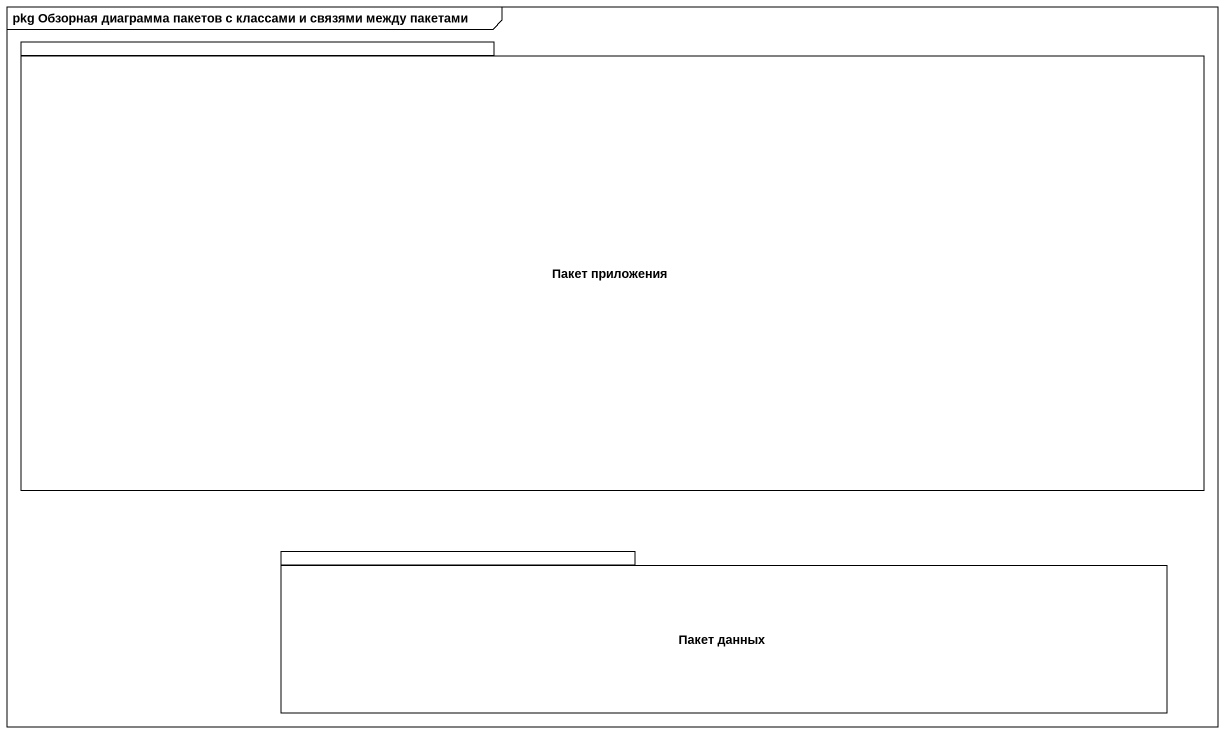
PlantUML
@startuml
mainframe pkg Обзорная диаграмма пакетов с классами и связями между пакетами
package "Пакет приложения" as Пакет_приложения {
}
package "Пакет данных" as Пакет_данных {
}
@enduml
